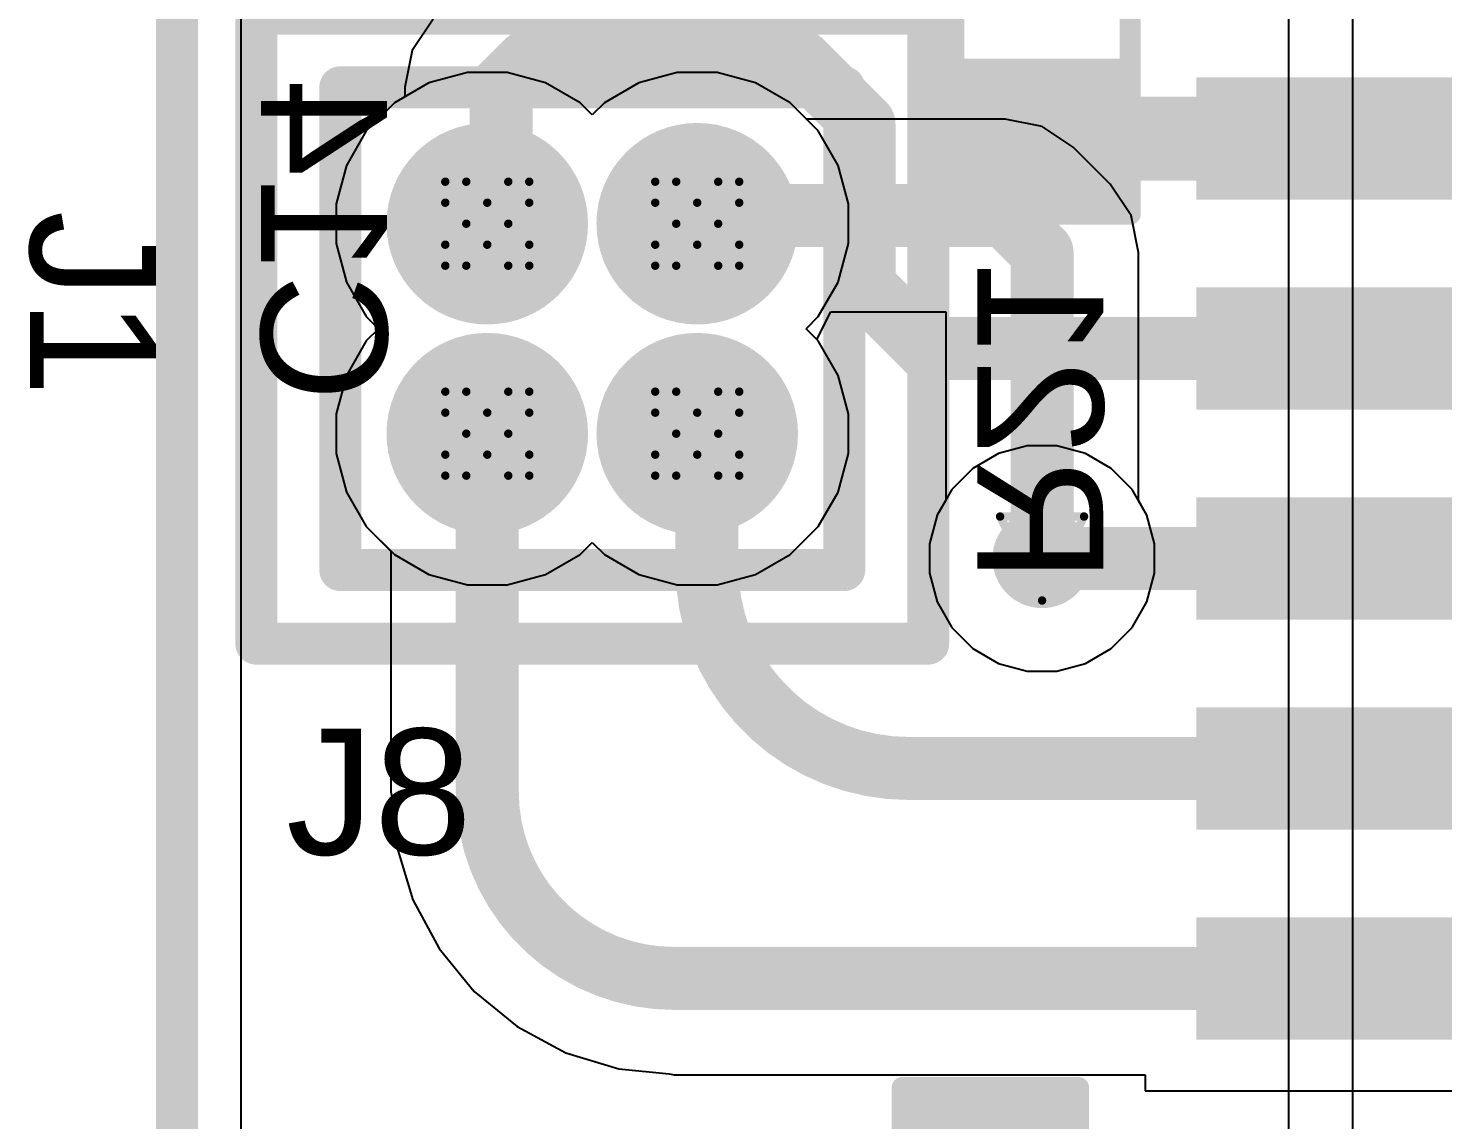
# Model space of a CAD drawing. Header units: inches. Extents: x 0 to 35.2, y -0.7 to 15.9.
# Drawn here: x -0.0354 to 0.3014, y 0.6355 to 0.8954 of the extents above; entities that cross this region are included whole.
import ezdxf

# ---------------------------------------------------------------- set-up
doc = ezdxf.new("R2010")
doc.units = ezdxf.units.IN
doc.header["$MEASUREMENT"] = 0
for name, color, linetype in [('Bottom Layer', 5, 'Continuous'), ('Bottom Overlay', 54, 'Continuous'), ('Bottom Paste', 16, 'Continuous'), ('Bottom Solder', 6, 'Continuous'), ('Dimensions', 6, 'Continuous'), ('Drill Drawing', 1, 'Continuous'), ('GND1', 16, 'Continuous'), ('GND2', 76, 'Continuous'), ('Mechanical 6', 56, 'Continuous'), ('Multi-Layer', 9, 'Continuous'), ('Pad Holes', 156, 'Continuous'), ('Top Layer', 1, 'Continuous'), ('Top Overlay', 2, 'Continuous'), ('Top Solder', 216, 'Continuous'), ('Via Holes', 16, 'Continuous')]:
    doc.layers.add(name, color=color, linetype=linetype)
doc.styles.add('Arial', font='', dxfattribs={"height": 0.2})
doc.styles.get('Arial').set_extended_font_data('Arial')

# ---------------------------------------------------------------- blocks, each defined once
blk = doc.blocks.new('SFMC_102_X1_XX_D___570_2')
at = {"layer": 'Bottom Layer'}
h = blk.add_hatch(color=5, dxfattribs=at)
edge = h.paths.add_edge_path()
edge.add_arc((-0.025, 0.025), 0.021, 0, 360)
h = blk.add_hatch(color=5, dxfattribs=at)
edge = h.paths.add_edge_path()
edge.add_arc((0.025, 0.025), 0.021, 0, 360)
h = blk.add_hatch(color=5, dxfattribs=at)
edge = h.paths.add_edge_path()
edge.add_arc((-0.025, -0.025), 0.021, 0, 360)
h = blk.add_hatch(color=5, dxfattribs=at)
edge = h.paths.add_edge_path()
edge.add_arc((0.025, -0.025), 0.021, 0, 360)
at = {"layer": 'Bottom Solder'}
h = blk.add_hatch(color=6, dxfattribs=at)
edge = h.paths.add_edge_path()
edge.add_arc((-0.025, 0.025), 0.024, 0, 360)
h = blk.add_hatch(color=6, dxfattribs=at)
edge = h.paths.add_edge_path()
edge.add_arc((0.025, 0.025), 0.024, 0, 360)
h = blk.add_hatch(color=6, dxfattribs=at)
edge = h.paths.add_edge_path()
edge.add_arc((-0.025, -0.025), 0.024, 0, 360)
h = blk.add_hatch(color=6, dxfattribs=at)
edge = h.paths.add_edge_path()
edge.add_arc((0.025, -0.025), 0.024, 0, 360)
at = {"layer": 'GND1'}
h = blk.add_hatch(color=16, dxfattribs=at)
edge = h.paths.add_edge_path()
edge.add_arc((-0.025, 0.025), 0.021, 0, 360)
h = blk.add_hatch(color=16, dxfattribs=at)
edge = h.paths.add_edge_path()
edge.add_arc((0.025, 0.025), 0.021, 0, 360)
h = blk.add_hatch(color=16, dxfattribs=at)
edge = h.paths.add_edge_path()
edge.add_arc((-0.025, -0.025), 0.021, 0, 360)
h = blk.add_hatch(color=16, dxfattribs=at)
edge = h.paths.add_edge_path()
edge.add_arc((0.025, -0.025), 0.021, 0, 360)
at = {"layer": 'GND2'}
h = blk.add_hatch(color=76, dxfattribs=at)
edge = h.paths.add_edge_path()
edge.add_arc((-0.025, 0.025), 0.021, 0, 360)
h = blk.add_hatch(color=76, dxfattribs=at)
edge = h.paths.add_edge_path()
edge.add_arc((0.025, 0.025), 0.021, 0, 360)
h = blk.add_hatch(color=76, dxfattribs=at)
edge = h.paths.add_edge_path()
edge.add_arc((-0.025, -0.025), 0.021, 0, 360)
h = blk.add_hatch(color=76, dxfattribs=at)
edge = h.paths.add_edge_path()
edge.add_arc((0.025, -0.025), 0.021, 0, 360)
at = {"layer": 'Multi-Layer'}
h = blk.add_hatch(color=9, dxfattribs=at)
edge = h.paths.add_edge_path()
edge.add_arc((-0.025, 0.025), 0.021, 0, 360)
h = blk.add_hatch(color=9, dxfattribs=at)
edge = h.paths.add_edge_path()
edge.add_arc((0.025, 0.025), 0.021, 0, 360)
h = blk.add_hatch(color=9, dxfattribs=at)
edge = h.paths.add_edge_path()
edge.add_arc((-0.025, -0.025), 0.021, 0, 360)
h = blk.add_hatch(color=9, dxfattribs=at)
edge = h.paths.add_edge_path()
edge.add_arc((0.025, -0.025), 0.021, 0, 360)
at = {"layer": 'Pad Holes'}
h = blk.add_hatch(color=7, dxfattribs=at)
edge = h.paths.add_edge_path()
edge.add_arc((-0.025, 0.025), 0.014, 0, 360)
h = blk.add_hatch(color=7, dxfattribs=at)
edge = h.paths.add_edge_path()
edge.add_arc((0.025, 0.025), 0.014, 0, 360)
h = blk.add_hatch(color=7, dxfattribs=at)
edge = h.paths.add_edge_path()
edge.add_arc((-0.025, -0.025), 0.014, 0, 360)
h = blk.add_hatch(color=7, dxfattribs=at)
edge = h.paths.add_edge_path()
edge.add_arc((0.025, -0.025), 0.014, 0, 360)
at = {"layer": 'Top Layer'}
h = blk.add_hatch(color=1, dxfattribs=at)
edge = h.paths.add_edge_path()
edge.add_arc((-0.025, 0.025), 0.021, 0, 360)
h = blk.add_hatch(color=1, dxfattribs=at)
edge = h.paths.add_edge_path()
edge.add_arc((0.025, 0.025), 0.021, 0, 360)
h = blk.add_hatch(color=1, dxfattribs=at)
edge = h.paths.add_edge_path()
edge.add_arc((-0.025, -0.025), 0.021, 0, 360)
h = blk.add_hatch(color=1, dxfattribs=at)
edge = h.paths.add_edge_path()
edge.add_arc((0.025, -0.025), 0.021, 0, 360)
at = {"layer": 'Top Solder'}
h = blk.add_hatch(color=216, dxfattribs=at)
edge = h.paths.add_edge_path()
edge.add_arc((-0.025, 0.025), 0.024, 0, 360)
h = blk.add_hatch(color=216, dxfattribs=at)
edge = h.paths.add_edge_path()
edge.add_arc((0.025, 0.025), 0.024, 0, 360)
h = blk.add_hatch(color=216, dxfattribs=at)
edge = h.paths.add_edge_path()
edge.add_arc((-0.025, -0.025), 0.024, 0, 360)
h = blk.add_hatch(color=216, dxfattribs=at)
edge = h.paths.add_edge_path()
edge.add_arc((0.025, -0.025), 0.024, 0, 360)
at = {"layer": 'Dimensions', "const_width": 0.01}
for points in [[(0.05748, 0.06), (-0.05748, 0.06)], [(-0.05748, -0.06), (-0.05748, 0.06)], [(0.05748, -0.06), (0.05748, 0.06)], [(0.05748, -0.06), (-0.05748, -0.06)]]:
    blk.add_lwpolyline(points, dxfattribs=at)
at = {"layer": 'Dimensions', "const_width": 0.005}
for points in [[(-0.05998, 0.06, 1), (-0.05498, 0.06, 1)], [(-0.05998, 0.06, 1), (-0.05498, 0.06, 1)], [(0.05498, 0.06, 1), (0.05998, 0.06, 1)], [(0.05498, 0.06, 1), (0.05998, 0.06, 1)], [(-0.05998, -0.06, 1), (-0.05498, -0.06, 1)], [(-0.05998, -0.06, 1), (-0.05498, -0.06, 1)], [(0.05498, -0.06, 1), (0.05998, -0.06, 1)], [(0.05498, -0.06, 1), (0.05998, -0.06, 1)]]:
    blk.add_lwpolyline(points, format="xyb", close=True, dxfattribs=at)
at = {"layer": 'Top Overlay', "const_width": 0.01}
for points in [[(0.075, 0.08), (-0.075, 0.08)], [(-0.075, -0.08), (-0.075, 0.08)], [(0.075, -0.08), (0.075, 0.08)], [(0.075, -0.08), (-0.075, -0.08)]]:
    blk.add_lwpolyline(points, dxfattribs=at)
at = {"layer": 'Top Overlay', "const_width": 0.005}
for points in [[(-0.0775, 0.08, 1), (-0.0725, 0.08, 1)], [(-0.0775, 0.08, 1), (-0.0725, 0.08, 1)], [(0.0725, 0.08, 1), (0.0775, 0.08, 1)], [(0.0725, 0.08, 1), (0.0775, 0.08, 1)], [(-0.0775, -0.08, 1), (-0.0725, -0.08, 1)], [(-0.0775, -0.08, 1), (-0.0725, -0.08, 1)], [(0.0725, -0.08, 1), (0.0775, -0.08, 1)], [(0.0725, -0.08, 1), (0.0775, -0.08, 1)]]:
    blk.add_lwpolyline(points, format="xyb", close=True, dxfattribs=at)
at = {"layer": 'Dimensions', "style": 'Arial'}
blk.add_text('J1', height=0.03, dxfattribs=at).set_placement((-0.0281, -0.13388))
blk = doc.blocks.new('SOIC_16_300____B_22')
at = {"layer": 'Bottom Layer'}
for points in [[(-0.22441, 0.13681), (-0.15945, 0.13681), (-0.15945, 0.11319), (-0.22441, 0.11319)], [(-0.22441, 0.08681), (-0.15945, 0.08681), (-0.15945, 0.06319), (-0.22441, 0.06319)], [(-0.22441, 0.03681), (-0.15945, 0.03681), (-0.15945, 0.01319), (-0.22441, 0.01319)], [(-0.22441, -0.01319), (-0.15945, -0.01319), (-0.15945, -0.03681), (-0.22441, -0.03681)], [(-0.22441, -0.06319), (-0.15945, -0.06319), (-0.15945, -0.08681), (-0.22441, -0.08681)]]:
    blk.add_hatch(color=5, dxfattribs=at).paths.add_polyline_path(points)
at = {"layer": 'Bottom Paste'}
for points in [[(-0.22441, 0.13681), (-0.15945, 0.13681), (-0.15945, 0.11319), (-0.22441, 0.11319)], [(-0.22441, 0.08681), (-0.15945, 0.08681), (-0.15945, 0.06319), (-0.22441, 0.06319)], [(-0.22441, 0.03681), (-0.15945, 0.03681), (-0.15945, 0.01319), (-0.22441, 0.01319)], [(-0.22441, -0.01319), (-0.15945, -0.01319), (-0.15945, -0.03681), (-0.22441, -0.03681)], [(-0.22441, -0.06319), (-0.15945, -0.06319), (-0.15945, -0.08681), (-0.22441, -0.08681)]]:
    blk.add_hatch(color=16, dxfattribs=at).paths.add_polyline_path(points)
at = {"layer": 'Bottom Solder'}
for points in [[(-0.22717, 0.13957), (-0.15669, 0.13957), (-0.15669, 0.11043), (-0.22717, 0.11043)], [(-0.22717, 0.08957), (-0.15669, 0.08957), (-0.15669, 0.06043), (-0.22717, 0.06043)], [(-0.22717, 0.03957), (-0.15669, 0.03957), (-0.15669, 0.01043), (-0.22717, 0.01043)], [(-0.22717, -0.01043), (-0.15669, -0.01043), (-0.15669, -0.03957), (-0.22717, -0.03957)], [(-0.22717, -0.06043), (-0.15669, -0.06043), (-0.15669, -0.08957), (-0.22717, -0.08957)]]:
    blk.add_hatch(color=6, dxfattribs=at).paths.add_polyline_path(points)
blk = doc.blocks.new('R___0603_B_88')
at = {"layer": 'Bottom Layer'}
for points in [[(-0.045, -0.0175), (-0.045, 0.0175), (-0.015, 0.0175), (-0.015, -0.0175)], [(0.015, -0.0175), (0.015, 0.0175), (0.045, 0.0175), (0.045, -0.0175)]]:
    blk.add_hatch(color=5, dxfattribs=at).paths.add_polyline_path(points)
at = {"layer": 'Bottom Paste'}
for points in [[(-0.045, -0.0175), (-0.045, 0.0175), (-0.015, 0.0175), (-0.015, -0.0175)], [(0.015, -0.0175), (0.015, 0.0175), (0.045, 0.0175), (0.045, -0.0175)]]:
    blk.add_hatch(color=16, dxfattribs=at).paths.add_polyline_path(points)
at = {"layer": 'Bottom Solder'}
for points in [[(-0.049, -0.0215), (-0.049, 0.0215), (-0.011, 0.0215), (-0.011, -0.0215)], [(0.011, -0.0215), (0.011, 0.0215), (0.049, 0.0215), (0.049, -0.0215)]]:
    blk.add_hatch(color=6, dxfattribs=at).paths.add_polyline_path(points)
at = {"layer": 'Bottom Overlay', "const_width": 0.005}
for points in [[(-0.048, 0.021), (0.048, 0.021)], [(-0.048, 0.021), (-0.048, -0.021)], [(0.048, 0.021), (0.048, -0.021)], [(0.048, -0.021), (-0.048, -0.021)]]:
    blk.add_lwpolyline(points, dxfattribs=at)
at = {"layer": 'Bottom Overlay', "const_width": 0.0025}
for points in [[(-0.04925, 0.021, 1), (-0.04675, 0.021, 1)], [(-0.04925, 0.021, 1), (-0.04675, 0.021, 1)], [(0.04675, 0.021, 1), (0.04925, 0.021, 1)], [(0.04675, 0.021, 1), (0.04925, 0.021, 1)], [(-0.04925, -0.021, 1), (-0.04675, -0.021, 1)], [(-0.04925, -0.021, 1), (-0.04675, -0.021, 1)], [(0.04675, -0.021, 1), (0.04925, -0.021, 1)], [(0.04675, -0.021, 1), (0.04925, -0.021, 1)]]:
    blk.add_lwpolyline(points, format="xyb", close=True, dxfattribs=at)
blk = doc.blocks.new('C___0603_B_168')
at = {"layer": 'Bottom Layer'}
for points in [[(-0.045, -0.0175), (-0.045, 0.0175), (-0.015, 0.0175), (-0.015, -0.0175)], [(0.015, -0.0175), (0.015, 0.0175), (0.045, 0.0175), (0.045, -0.0175)]]:
    blk.add_hatch(color=5, dxfattribs=at).paths.add_polyline_path(points)
at = {"layer": 'Bottom Paste'}
for points in [[(-0.045, -0.0175), (-0.045, 0.0175), (-0.015, 0.0175), (-0.015, -0.0175)], [(0.015, -0.0175), (0.015, 0.0175), (0.045, 0.0175), (0.045, -0.0175)]]:
    blk.add_hatch(color=16, dxfattribs=at).paths.add_polyline_path(points)
at = {"layer": 'Bottom Solder'}
for points in [[(-0.04736, -0.01986), (-0.04736, 0.01986), (-0.01264, 0.01986), (-0.01264, -0.01986)], [(0.01264, -0.01986), (0.01264, 0.01986), (0.04736, 0.01986), (0.04736, -0.01986)]]:
    blk.add_hatch(color=6, dxfattribs=at).paths.add_polyline_path(points)
at = {"layer": 'Bottom Overlay', "const_width": 0.005}
for points in [[(-0.049, -0.021), (-0.049, 0.021)], [(-0.018, 0.021), (-0.049, 0.021)], [(0.049, 0.021), (0.018, 0.021)], [(0.049, -0.021), (0.049, 0.021)], [(-0.018, -0.021), (-0.049, -0.021)], [(0.049, -0.021), (0.018, -0.021)]]:
    blk.add_lwpolyline(points, dxfattribs=at)
at = {"layer": 'Bottom Overlay', "const_width": 0.0025}
for points in [[(-0.05025, 0.021, 1), (-0.04775, 0.021, 1)], [(-0.05025, 0.021, 1), (-0.04775, 0.021, 1)], [(-0.01925, 0.021, 1), (-0.01675, 0.021, 1)], [(0.01675, 0.021, 1), (0.01925, 0.021, 1)], [(0.04775, 0.021, 1), (0.05025, 0.021, 1)], [(0.04775, 0.021, 1), (0.05025, 0.021, 1)], [(-0.05025, -0.021, 1), (-0.04775, -0.021, 1)], [(-0.05025, -0.021, 1), (-0.04775, -0.021, 1)], [(-0.01925, -0.021, 1), (-0.01675, -0.021, 1)], [(0.01675, -0.021, 1), (0.01925, -0.021, 1)], [(0.04775, -0.021, 1), (0.05025, -0.021, 1)], [(0.04775, -0.021, 1), (0.05025, -0.021, 1)]]:
    blk.add_lwpolyline(points, format="xyb", close=True, dxfattribs=at)

msp = doc.modelspace()

# ---------------------------------------------------------------- hatches: boundary and pattern name
at = {"layer": 'Bottom Layer'}
h = msp.add_hatch(color=5, dxfattribs=at)
edge = h.paths.add_edge_path()
edge.add_arc((0.206, 0.76917), 0.01181, 0, 360)
at = {"layer": 'GND1'}
h = msp.add_hatch(color=16, dxfattribs=at)
edge = h.paths.add_edge_path()
edge.add_arc((0.206, 0.76917), 0.01181, 0, 360)
at = {"layer": 'GND2'}
h = msp.add_hatch(color=76, dxfattribs=at)
edge = h.paths.add_edge_path()
edge.add_arc((0.206, 0.76917), 0.01181, 0, 360)
at = {"layer": 'Top Layer'}
h = msp.add_hatch(color=1, dxfattribs=at)
edge = h.paths.add_edge_path()
edge.add_arc((0.206, 0.76917), 0.01181, 0, 360)
at = {"layer": 'Via Holes'}
h = msp.add_hatch(color=7, dxfattribs=at)
edge = h.paths.add_edge_path()
edge.add_arc((0.206, 0.76917), 0.00591, 0, 360)

# ---------------------------------------------------------------- linework, layer by layer
at = {"layer": 'Bottom Layer'}
for p, q in [((0.01529, 0.54917), (0.01529, 1.35025)), ((0.06098, 0.8976), (0.05601, 0.89015)), ((0.05601, 0.89015), (0.05426, 0.88138)), ((0.05426, 0.88138), (0.05426, 0.87914)), ((0.05177, 0.8777), (0.04507, 0.871)), ((0.05426, 0.87914), (0.05177, 0.8777)), ((0.04507, 0.871), (0.04033, 0.86279)), ((0.04033, 0.86279), (0.03788, 0.85363)), ((0.03788, 0.85363), (0.03788, 0.84416)), ((0.03788, 0.84416), (0.04033, 0.835)), ((0.04033, 0.835), (0.04507, 0.82679)), ((0.04507, 0.82679), (0.04797, 0.8239)), ((0.04797, 0.8239), (0.04507, 0.821)), ((0.04507, 0.821), (0.04033, 0.81279)), ((0.04033, 0.81279), (0.03788, 0.80363)), ((0.03788, 0.80363), (0.03788, 0.79416)), ((0.03788, 0.79416), (0.04033, 0.785)), ((0.04033, 0.785), (0.04507, 0.77679)), ((0.04507, 0.77679), (0.05094, 0.77092)), ((0.05094, 0.77092), (0.05094, 0.71364)), ((0.05094, 0.71364), (0.05117, 0.71248)), ((0.05117, 0.71248), (0.05235, 0.70051)), ((0.05235, 0.70051), (0.05618, 0.68789)), ((0.05618, 0.68789), (0.06239, 0.67626)), ((0.06239, 0.67626), (0.07076, 0.66606)), ((0.07076, 0.66606), (0.08096, 0.65769)), ((0.08096, 0.65769), (0.0926, 0.65147)), ((0.0926, 0.65147), (0.10522, 0.64764)), ((0.10522, 0.64764), (0.11718, 0.64646)), ((0.11718, 0.64646), (0.11835, 0.64623)), ((0.11835, 0.64623), (0.23052, 0.64623)), ((0.23052, 0.64623), (0.23052, 0.64236)), ((0.23052, 0.64236), (0.32548, 0.64236))]:
    msp.add_line(p, q, dxfattribs=at)
for points, const_width in [([(0.0772, 0.88138), (0.08322, 0.8874)], 0.015), ([(0.08322, 0.8874), (0.14879, 0.8874)], 0.015), ([(0.14879, 0.8874), (0.1636, 0.87259)], 0.015), ([(0.0772, 0.85222), (0.0772, 0.88138)], 0.015), ([(0.1636, 0.83405), (0.1636, 0.87259)], 0.015), ([(0.206, 0.86917), (0.278, 0.86917)], 0.02), ([(0.07388, 0.8489), (0.0772, 0.85222)], 0.015), ([(0.1636, 0.83405), (0.17847, 0.81917)], 0.015), ([(0.17847, 0.81917), (0.278, 0.81917)], 0.015), ([(0.07388, 0.71364), (0.07388, 0.8104)], 0.015), ([(0.12388, 0.7989), (0.12618, 0.79659)], 0.015), ([(0.12618, 0.7672), (0.12618, 0.79659)], 0.015), ([(0.206, 0.76917), (0.278, 0.76917)], 0.015), ([(0.1742, 0.71917), (0.278, 0.71917)], 0.015), ([(0.11835, 0.66917), (0.278, 0.66917)], 0.015)]:
    msp.add_lwpolyline(points, dxfattribs=dict(at, const_width=const_width))
for points, const_width in [([(0.07947, 0.8874, 1), (0.08697, 0.8874, 1)], 0.0075), ([(0.07947, 0.8874, 1), (0.08697, 0.8874, 1)], 0.0075), ([(0.14504, 0.8874, 1), (0.15254, 0.8874, 1)], 0.0075), ([(0.14504, 0.8874, 1), (0.15254, 0.8874, 1)], 0.0075), ([(0.07345, 0.88138, 1), (0.08095, 0.88138, 1)], 0.0075), ([(0.07345, 0.88138, 1), (0.08095, 0.88138, 1)], 0.0075), ([(0.15985, 0.87259, 1), (0.16735, 0.87259, 1)], 0.0075), ([(0.15985, 0.87259, 1), (0.16735, 0.87259, 1)], 0.0075), ([(0.201, 0.86917, 1), (0.211, 0.86917, 1)], 0.01), ([(0.273, 0.86917, 1), (0.283, 0.86917, 1)], 0.01), ([(0.07345, 0.85222, 1), (0.08095, 0.85222, 1)], 0.0075), ([(0.07345, 0.85222, 1), (0.08095, 0.85222, 1)], 0.0075), ([(0.07013, 0.8489, 1), (0.07763, 0.8489, 1)], 0.0075), ([(0.15985, 0.83405, 1), (0.16735, 0.83405, 1)], 0.0075), ([(0.15985, 0.83405, 1), (0.16735, 0.83405, 1)], 0.0075), ([(0.17472, 0.81917, 1), (0.18222, 0.81917, 1)], 0.0075), ([(0.17472, 0.81917, 1), (0.18222, 0.81917, 1)], 0.0075), ([(0.27425, 0.81917, 1), (0.28175, 0.81917, 1)], 0.0075), ([(0.07013, 0.8104, 1), (0.07763, 0.8104, 1)], 0.0075), ([(0.12013, 0.7989, 1), (0.12763, 0.7989, 1)], 0.0075), ([(0.12243, 0.79659, 1), (0.12993, 0.79659, 1)], 0.0075), ([(0.12243, 0.79659, 1), (0.12993, 0.79659, 1)], 0.0075), ([(0.20225, 0.76917, 1), (0.20975, 0.76917, 1)], 0.0075), ([(0.27425, 0.76917, 1), (0.28175, 0.76917, 1)], 0.0075), ([(0.12243, 0.7672, 1), (0.12993, 0.7672, 1)], 0.0075), ([(0.12243, 0.7672, 1), (0.12993, 0.7672, 1)], 0.0075), ([(0.17045, 0.71917, 1), (0.17795, 0.71917, 1)], 0.0075), ([(0.17045, 0.71917, 1), (0.17795, 0.71917, 1)], 0.0075), ([(0.27425, 0.71917, 1), (0.28175, 0.71917, 1)], 0.0075), ([(0.07013, 0.71364, 1), (0.07763, 0.71364, 1)], 0.0075), ([(0.07013, 0.71364, 1), (0.07763, 0.71364, 1)], 0.0075), ([(0.1146, 0.66917, 1), (0.1221, 0.66917, 1)], 0.0075), ([(0.1146, 0.66917, 1), (0.1221, 0.66917, 1)], 0.0075), ([(0.27425, 0.66917, 1), (0.28175, 0.66917, 1)], 0.0075)]:
    msp.add_lwpolyline(points, format="xyb", close=True, dxfattribs=dict(at, const_width=const_width))
at = {"layer": 'Bottom Layer', "const_width": 0.015}
for points in [[(0.1742, 0.71917, -0.414214), (0.12618, 0.7672)], [(0.11835, 0.66917, -0.414214), (0.07388, 0.71364)]]:
    msp.add_lwpolyline(points, format="xyb", dxfattribs=at)
at = {"layer": 'Drill Drawing', "const_width": 0.002}
for points in [[(0.06388, 0.8539), (0.06388, 0.8589)], [(0.06388, 0.8589), (0.06888, 0.8589)], [(0.06888, 0.8589), (0.07388, 0.8539)], [(0.07388, 0.8539), (0.07888, 0.8589)], [(0.07888, 0.8589), (0.08388, 0.8589)], [(0.08388, 0.8539), (0.08388, 0.8589)], [(0.11388, 0.8539), (0.11388, 0.8589)], [(0.11388, 0.8589), (0.11888, 0.8589)], [(0.11888, 0.8589), (0.12388, 0.8539)], [(0.12388, 0.8539), (0.12888, 0.8589)], [(0.12888, 0.8589), (0.13388, 0.8589)], [(0.13388, 0.8539), (0.13388, 0.8589)], [(0.06388, 0.8539), (0.06888, 0.8489)], [(0.07888, 0.8489), (0.08388, 0.8539)], [(0.11388, 0.8539), (0.11888, 0.8489)], [(0.12888, 0.8489), (0.13388, 0.8539)], [(0.06388, 0.8439), (0.06888, 0.8489)], [(0.07888, 0.8489), (0.08388, 0.8439)], [(0.11388, 0.8439), (0.11888, 0.8489)], [(0.12888, 0.8489), (0.13388, 0.8439)], [(0.06388, 0.8389), (0.06388, 0.8439)], [(0.06888, 0.8389), (0.07388, 0.8439)], [(0.07388, 0.8439), (0.07888, 0.8389)], [(0.08388, 0.8389), (0.08388, 0.8439)], [(0.11388, 0.8389), (0.11388, 0.8439)], [(0.11888, 0.8389), (0.12388, 0.8439)], [(0.12388, 0.8439), (0.12888, 0.8389)], [(0.13388, 0.8389), (0.13388, 0.8439)], [(0.06388, 0.8389), (0.06888, 0.8389)], [(0.07888, 0.8389), (0.08388, 0.8389)], [(0.11388, 0.8389), (0.11888, 0.8389)], [(0.12888, 0.8389), (0.13388, 0.8389)], [(0.06388, 0.8039), (0.06388, 0.8089)], [(0.06388, 0.8089), (0.06888, 0.8089)], [(0.06888, 0.8089), (0.07388, 0.8039)], [(0.07388, 0.8039), (0.07888, 0.8089)], [(0.07888, 0.8089), (0.08388, 0.8089)], [(0.08388, 0.8039), (0.08388, 0.8089)], [(0.11388, 0.8039), (0.11388, 0.8089)], [(0.11388, 0.8089), (0.11888, 0.8089)], [(0.11888, 0.8089), (0.12388, 0.8039)], [(0.12388, 0.8039), (0.12888, 0.8089)], [(0.12888, 0.8089), (0.13388, 0.8089)], [(0.13388, 0.8039), (0.13388, 0.8089)], [(0.06388, 0.8039), (0.06888, 0.7989)], [(0.07888, 0.7989), (0.08388, 0.8039)], [(0.11388, 0.8039), (0.11888, 0.7989)], [(0.12888, 0.7989), (0.13388, 0.8039)], [(0.06388, 0.7939), (0.06888, 0.7989)], [(0.07888, 0.7989), (0.08388, 0.7939)], [(0.11388, 0.7939), (0.11888, 0.7989)], [(0.12888, 0.7989), (0.13388, 0.7939)], [(0.06388, 0.7889), (0.06388, 0.7939)], [(0.06888, 0.7889), (0.07388, 0.7939)], [(0.07388, 0.7939), (0.07888, 0.7889)], [(0.08388, 0.7889), (0.08388, 0.7939)], [(0.11388, 0.7889), (0.11388, 0.7939)], [(0.11888, 0.7889), (0.12388, 0.7939)], [(0.12388, 0.7939), (0.12888, 0.7889)], [(0.13388, 0.7889), (0.13388, 0.7939)], [(0.06388, 0.7889), (0.06888, 0.7889)], [(0.07888, 0.7889), (0.08388, 0.7889)], [(0.11388, 0.7889), (0.11888, 0.7889)], [(0.12888, 0.7889), (0.13388, 0.7889)], [(0.196, 0.77917), (0.216, 0.77917)], [(0.196, 0.77917), (0.206, 0.75917)], [(0.206, 0.75917), (0.216, 0.77917)]]:
    msp.add_lwpolyline(points, dxfattribs=at)
at = {"layer": 'Drill Drawing', "const_width": 0.001}
for points in [[(0.06338, 0.8589, 1), (0.06438, 0.8589, 1)], [(0.06338, 0.8589, 1), (0.06438, 0.8589, 1)], [(0.06838, 0.8589, 1), (0.06938, 0.8589, 1)], [(0.06838, 0.8589, 1), (0.06938, 0.8589, 1)], [(0.07838, 0.8589, 1), (0.07938, 0.8589, 1)], [(0.07838, 0.8589, 1), (0.07938, 0.8589, 1)], [(0.08338, 0.8589, 1), (0.08438, 0.8589, 1)], [(0.08338, 0.8589, 1), (0.08438, 0.8589, 1)], [(0.11338, 0.8589, 1), (0.11438, 0.8589, 1)], [(0.11338, 0.8589, 1), (0.11438, 0.8589, 1)], [(0.11838, 0.8589, 1), (0.11938, 0.8589, 1)], [(0.11838, 0.8589, 1), (0.11938, 0.8589, 1)], [(0.12838, 0.8589, 1), (0.12938, 0.8589, 1)], [(0.12838, 0.8589, 1), (0.12938, 0.8589, 1)], [(0.13338, 0.8589, 1), (0.13438, 0.8589, 1)], [(0.13338, 0.8589, 1), (0.13438, 0.8589, 1)], [(0.06338, 0.8539, 1), (0.06438, 0.8539, 1)], [(0.06338, 0.8539, 1), (0.06438, 0.8539, 1)], [(0.07338, 0.8539, 1), (0.07438, 0.8539, 1)], [(0.07338, 0.8539, 1), (0.07438, 0.8539, 1)], [(0.08338, 0.8539, 1), (0.08438, 0.8539, 1)], [(0.08338, 0.8539, 1), (0.08438, 0.8539, 1)], [(0.11338, 0.8539, 1), (0.11438, 0.8539, 1)], [(0.11338, 0.8539, 1), (0.11438, 0.8539, 1)], [(0.12338, 0.8539, 1), (0.12438, 0.8539, 1)], [(0.12338, 0.8539, 1), (0.12438, 0.8539, 1)], [(0.13338, 0.8539, 1), (0.13438, 0.8539, 1)], [(0.13338, 0.8539, 1), (0.13438, 0.8539, 1)], [(0.06838, 0.8489, 1), (0.06938, 0.8489, 1)], [(0.06838, 0.8489, 1), (0.06938, 0.8489, 1)], [(0.07838, 0.8489, 1), (0.07938, 0.8489, 1)], [(0.07838, 0.8489, 1), (0.07938, 0.8489, 1)], [(0.11838, 0.8489, 1), (0.11938, 0.8489, 1)], [(0.11838, 0.8489, 1), (0.11938, 0.8489, 1)], [(0.12838, 0.8489, 1), (0.12938, 0.8489, 1)], [(0.12838, 0.8489, 1), (0.12938, 0.8489, 1)], [(0.06338, 0.8439, 1), (0.06438, 0.8439, 1)], [(0.06338, 0.8439, 1), (0.06438, 0.8439, 1)], [(0.07338, 0.8439, 1), (0.07438, 0.8439, 1)], [(0.07338, 0.8439, 1), (0.07438, 0.8439, 1)], [(0.08338, 0.8439, 1), (0.08438, 0.8439, 1)], [(0.08338, 0.8439, 1), (0.08438, 0.8439, 1)], [(0.11338, 0.8439, 1), (0.11438, 0.8439, 1)], [(0.11338, 0.8439, 1), (0.11438, 0.8439, 1)], [(0.12338, 0.8439, 1), (0.12438, 0.8439, 1)], [(0.12338, 0.8439, 1), (0.12438, 0.8439, 1)], [(0.13338, 0.8439, 1), (0.13438, 0.8439, 1)], [(0.13338, 0.8439, 1), (0.13438, 0.8439, 1)], [(0.06338, 0.8389, 1), (0.06438, 0.8389, 1)], [(0.06338, 0.8389, 1), (0.06438, 0.8389, 1)], [(0.06838, 0.8389, 1), (0.06938, 0.8389, 1)], [(0.06838, 0.8389, 1), (0.06938, 0.8389, 1)], [(0.07838, 0.8389, 1), (0.07938, 0.8389, 1)], [(0.07838, 0.8389, 1), (0.07938, 0.8389, 1)], [(0.08338, 0.8389, 1), (0.08438, 0.8389, 1)], [(0.08338, 0.8389, 1), (0.08438, 0.8389, 1)], [(0.11338, 0.8389, 1), (0.11438, 0.8389, 1)], [(0.11338, 0.8389, 1), (0.11438, 0.8389, 1)], [(0.11838, 0.8389, 1), (0.11938, 0.8389, 1)], [(0.11838, 0.8389, 1), (0.11938, 0.8389, 1)], [(0.12838, 0.8389, 1), (0.12938, 0.8389, 1)], [(0.12838, 0.8389, 1), (0.12938, 0.8389, 1)], [(0.13338, 0.8389, 1), (0.13438, 0.8389, 1)], [(0.13338, 0.8389, 1), (0.13438, 0.8389, 1)], [(0.06338, 0.8089, 1), (0.06438, 0.8089, 1)], [(0.06338, 0.8089, 1), (0.06438, 0.8089, 1)], [(0.06838, 0.8089, 1), (0.06938, 0.8089, 1)], [(0.06838, 0.8089, 1), (0.06938, 0.8089, 1)], [(0.07838, 0.8089, 1), (0.07938, 0.8089, 1)], [(0.07838, 0.8089, 1), (0.07938, 0.8089, 1)], [(0.08338, 0.8089, 1), (0.08438, 0.8089, 1)], [(0.08338, 0.8089, 1), (0.08438, 0.8089, 1)], [(0.11338, 0.8089, 1), (0.11438, 0.8089, 1)], [(0.11338, 0.8089, 1), (0.11438, 0.8089, 1)], [(0.11838, 0.8089, 1), (0.11938, 0.8089, 1)], [(0.11838, 0.8089, 1), (0.11938, 0.8089, 1)], [(0.12838, 0.8089, 1), (0.12938, 0.8089, 1)], [(0.12838, 0.8089, 1), (0.12938, 0.8089, 1)], [(0.13338, 0.8089, 1), (0.13438, 0.8089, 1)], [(0.13338, 0.8089, 1), (0.13438, 0.8089, 1)], [(0.06338, 0.8039, 1), (0.06438, 0.8039, 1)], [(0.06338, 0.8039, 1), (0.06438, 0.8039, 1)], [(0.07338, 0.8039, 1), (0.07438, 0.8039, 1)], [(0.07338, 0.8039, 1), (0.07438, 0.8039, 1)], [(0.08338, 0.8039, 1), (0.08438, 0.8039, 1)], [(0.08338, 0.8039, 1), (0.08438, 0.8039, 1)], [(0.11338, 0.8039, 1), (0.11438, 0.8039, 1)], [(0.11338, 0.8039, 1), (0.11438, 0.8039, 1)], [(0.12338, 0.8039, 1), (0.12438, 0.8039, 1)], [(0.12338, 0.8039, 1), (0.12438, 0.8039, 1)], [(0.13338, 0.8039, 1), (0.13438, 0.8039, 1)], [(0.13338, 0.8039, 1), (0.13438, 0.8039, 1)], [(0.06838, 0.7989, 1), (0.06938, 0.7989, 1)], [(0.06838, 0.7989, 1), (0.06938, 0.7989, 1)], [(0.07838, 0.7989, 1), (0.07938, 0.7989, 1)], [(0.07838, 0.7989, 1), (0.07938, 0.7989, 1)], [(0.11838, 0.7989, 1), (0.11938, 0.7989, 1)], [(0.11838, 0.7989, 1), (0.11938, 0.7989, 1)], [(0.12838, 0.7989, 1), (0.12938, 0.7989, 1)], [(0.12838, 0.7989, 1), (0.12938, 0.7989, 1)], [(0.06338, 0.7939, 1), (0.06438, 0.7939, 1)], [(0.06338, 0.7939, 1), (0.06438, 0.7939, 1)], [(0.07338, 0.7939, 1), (0.07438, 0.7939, 1)], [(0.07338, 0.7939, 1), (0.07438, 0.7939, 1)], [(0.08338, 0.7939, 1), (0.08438, 0.7939, 1)], [(0.08338, 0.7939, 1), (0.08438, 0.7939, 1)], [(0.11338, 0.7939, 1), (0.11438, 0.7939, 1)], [(0.11338, 0.7939, 1), (0.11438, 0.7939, 1)], [(0.12338, 0.7939, 1), (0.12438, 0.7939, 1)], [(0.12338, 0.7939, 1), (0.12438, 0.7939, 1)], [(0.13338, 0.7939, 1), (0.13438, 0.7939, 1)], [(0.13338, 0.7939, 1), (0.13438, 0.7939, 1)], [(0.06338, 0.7889, 1), (0.06438, 0.7889, 1)], [(0.06338, 0.7889, 1), (0.06438, 0.7889, 1)], [(0.06838, 0.7889, 1), (0.06938, 0.7889, 1)], [(0.06838, 0.7889, 1), (0.06938, 0.7889, 1)], [(0.07838, 0.7889, 1), (0.07938, 0.7889, 1)], [(0.07838, 0.7889, 1), (0.07938, 0.7889, 1)], [(0.08338, 0.7889, 1), (0.08438, 0.7889, 1)], [(0.08338, 0.7889, 1), (0.08438, 0.7889, 1)], [(0.11338, 0.7889, 1), (0.11438, 0.7889, 1)], [(0.11338, 0.7889, 1), (0.11438, 0.7889, 1)], [(0.11838, 0.7889, 1), (0.11938, 0.7889, 1)], [(0.11838, 0.7889, 1), (0.11938, 0.7889, 1)], [(0.12838, 0.7889, 1), (0.12938, 0.7889, 1)], [(0.12838, 0.7889, 1), (0.12938, 0.7889, 1)], [(0.13338, 0.7889, 1), (0.13438, 0.7889, 1)], [(0.13338, 0.7889, 1), (0.13438, 0.7889, 1)], [(0.1955, 0.77917, 1), (0.1965, 0.77917, 1)], [(0.1955, 0.77917, 1), (0.1965, 0.77917, 1)], [(0.2155, 0.77917, 1), (0.2165, 0.77917, 1)], [(0.2155, 0.77917, 1), (0.2165, 0.77917, 1)], [(0.2055, 0.75917, 1), (0.2065, 0.75917, 1)], [(0.2055, 0.75917, 1), (0.2065, 0.75917, 1)]]:
    msp.add_lwpolyline(points, format="xyb", close=True, dxfattribs=at)
at = {"layer": 'GND1'}
for p, q in [((0.01529, 0.01529), (0.01529, 1.25707)), ((0.06914, 0.8849), (0.05998, 0.88244)), ((0.07862, 0.8849), (0.06914, 0.8849)), ((0.08777, 0.88244), (0.07862, 0.8849)), ((0.11914, 0.8849), (0.10998, 0.88244)), ((0.12862, 0.8849), (0.11914, 0.8849)), ((0.13777, 0.88244), (0.12862, 0.8849)), ((0.05998, 0.88244), (0.05177, 0.8777)), ((0.09598, 0.8777), (0.08777, 0.88244)), ((0.10998, 0.88244), (0.10177, 0.8777)), ((0.14598, 0.8777), (0.13777, 0.88244)), ((0.05177, 0.8777), (0.04507, 0.871)), ((0.09888, 0.87481), (0.09598, 0.8777)), ((0.10177, 0.8777), (0.09888, 0.87481)), ((0.15268, 0.871), (0.14598, 0.8777)), ((0.04507, 0.871), (0.04033, 0.86279)), ((0.15742, 0.86279), (0.15268, 0.871)), ((0.04033, 0.86279), (0.03788, 0.85363)), ((0.15988, 0.85363), (0.15742, 0.86279)), ((0.03788, 0.85363), (0.03788, 0.84416)), ((0.15988, 0.84416), (0.15988, 0.85363)), ((0.03788, 0.84416), (0.04033, 0.835)), ((0.15742, 0.835), (0.15988, 0.84416)), ((0.04033, 0.835), (0.04507, 0.82679)), ((0.15268, 0.82679), (0.15742, 0.835)), ((0.04507, 0.82679), (0.04797, 0.8239)), ((0.14979, 0.8239), (0.15268, 0.82679)), ((0.04797, 0.8239), (0.04507, 0.821)), ((0.15268, 0.821), (0.14979, 0.8239)), ((0.04507, 0.821), (0.04033, 0.81279)), ((0.15742, 0.81279), (0.15268, 0.821)), ((0.04033, 0.81279), (0.03788, 0.80363)), ((0.15988, 0.80363), (0.15742, 0.81279)), ((0.03788, 0.80363), (0.03788, 0.79416)), ((0.15988, 0.79416), (0.15988, 0.80363)), ((0.20247, 0.79598), (0.19565, 0.79416)), ((0.20953, 0.79598), (0.20247, 0.79598)), ((0.21635, 0.79416), (0.20953, 0.79598)), ((0.03788, 0.79416), (0.04033, 0.785)), ((0.15742, 0.785), (0.15988, 0.79416)), ((0.19565, 0.79416), (0.18954, 0.79063)), ((0.22246, 0.79063), (0.21635, 0.79416)), ((0.18954, 0.79063), (0.18455, 0.78564)), ((0.22745, 0.78564), (0.22246, 0.79063)), ((0.04033, 0.785), (0.04507, 0.77679)), ((0.15268, 0.77679), (0.15742, 0.785)), ((0.18455, 0.78564), (0.18102, 0.77952)), ((0.23098, 0.77952), (0.22745, 0.78564)), ((0.18102, 0.77952), (0.17919, 0.7727)), ((0.23281, 0.7727), (0.23098, 0.77952)), ((0.04507, 0.77679), (0.05177, 0.77009)), ((0.14598, 0.77009), (0.15268, 0.77679)), ((0.09598, 0.77009), (0.09888, 0.77298)), ((0.09888, 0.77298), (0.10177, 0.77009)), ((0.17919, 0.7727), (0.17919, 0.76564)), ((0.23281, 0.76564), (0.23281, 0.7727)), ((0.05177, 0.77009), (0.05998, 0.76535)), ((0.08777, 0.76535), (0.09598, 0.77009)), ((0.10177, 0.77009), (0.10998, 0.76535)), ((0.13777, 0.76535), (0.14598, 0.77009)), ((0.05998, 0.76535), (0.06914, 0.7629)), ((0.07862, 0.7629), (0.08777, 0.76535)), ((0.10998, 0.76535), (0.11914, 0.7629)), ((0.12862, 0.7629), (0.13777, 0.76535)), ((0.17919, 0.76564), (0.18102, 0.75882)), ((0.23098, 0.75882), (0.23281, 0.76564)), ((0.06914, 0.7629), (0.07862, 0.7629)), ((0.11914, 0.7629), (0.12862, 0.7629)), ((0.18102, 0.75882), (0.18455, 0.75271)), ((0.22745, 0.75271), (0.23098, 0.75882)), ((0.18455, 0.75271), (0.18954, 0.74772)), ((0.22246, 0.74772), (0.22745, 0.75271)), ((0.18954, 0.74772), (0.19565, 0.74419)), ((0.21635, 0.74419), (0.22246, 0.74772)), ((0.19565, 0.74419), (0.20247, 0.74236)), ((0.20247, 0.74236), (0.20953, 0.74236)), ((0.20953, 0.74236), (0.21635, 0.74419))]:
    msp.add_line(p, q, dxfattribs=at)
at = {"layer": 'GND2'}
for p, q in [((0.01529, 0.01529), (0.01529, 1.2934)), ((0.26471, 1.182), (0.26471, 0.49721)), ((0.28, 0.49721), (0.28, 1.182)), ((0.06914, 0.8849), (0.05998, 0.88244)), ((0.07862, 0.8849), (0.06914, 0.8849)), ((0.08777, 0.88244), (0.07862, 0.8849)), ((0.11914, 0.8849), (0.10998, 0.88244)), ((0.12862, 0.8849), (0.11914, 0.8849)), ((0.13777, 0.88244), (0.12862, 0.8849)), ((0.05998, 0.88244), (0.05177, 0.8777)), ((0.09598, 0.8777), (0.08777, 0.88244)), ((0.10998, 0.88244), (0.10177, 0.8777)), ((0.14598, 0.8777), (0.13777, 0.88244)), ((0.05177, 0.8777), (0.04507, 0.871)), ((0.09888, 0.87481), (0.09598, 0.8777)), ((0.10177, 0.8777), (0.09888, 0.87481)), ((0.15268, 0.871), (0.14598, 0.8777)), ((0.04507, 0.871), (0.04033, 0.86279)), ((0.15742, 0.86279), (0.15268, 0.871)), ((0.04033, 0.86279), (0.03788, 0.85363)), ((0.15988, 0.85363), (0.15742, 0.86279)), ((0.03788, 0.85363), (0.03788, 0.84416)), ((0.15988, 0.84416), (0.15988, 0.85363)), ((0.03788, 0.84416), (0.04033, 0.835)), ((0.15742, 0.835), (0.15988, 0.84416)), ((0.04033, 0.835), (0.04507, 0.82679)), ((0.15268, 0.82679), (0.15742, 0.835)), ((0.04507, 0.82679), (0.04797, 0.8239)), ((0.14979, 0.8239), (0.15268, 0.82679)), ((0.04797, 0.8239), (0.04507, 0.821)), ((0.15268, 0.821), (0.14979, 0.8239)), ((0.04507, 0.821), (0.04033, 0.81279)), ((0.15742, 0.81279), (0.15268, 0.821)), ((0.04033, 0.81279), (0.03788, 0.80363)), ((0.15988, 0.80363), (0.15742, 0.81279)), ((0.03788, 0.80363), (0.03788, 0.79416)), ((0.15988, 0.79416), (0.15988, 0.80363)), ((0.20247, 0.79598), (0.19565, 0.79416)), ((0.20953, 0.79598), (0.20247, 0.79598)), ((0.21635, 0.79416), (0.20953, 0.79598)), ((0.03788, 0.79416), (0.04033, 0.785)), ((0.15742, 0.785), (0.15988, 0.79416)), ((0.19565, 0.79416), (0.18954, 0.79063)), ((0.22246, 0.79063), (0.21635, 0.79416)), ((0.18954, 0.79063), (0.18455, 0.78564)), ((0.22745, 0.78564), (0.22246, 0.79063)), ((0.04033, 0.785), (0.04507, 0.77679)), ((0.15268, 0.77679), (0.15742, 0.785)), ((0.18455, 0.78564), (0.18102, 0.77952)), ((0.23098, 0.77952), (0.22745, 0.78564)), ((0.18102, 0.77952), (0.17919, 0.7727)), ((0.23281, 0.7727), (0.23098, 0.77952)), ((0.04507, 0.77679), (0.05177, 0.77009)), ((0.14598, 0.77009), (0.15268, 0.77679)), ((0.09598, 0.77009), (0.09888, 0.77298)), ((0.09888, 0.77298), (0.10177, 0.77009)), ((0.17919, 0.7727), (0.17919, 0.76564)), ((0.23281, 0.76564), (0.23281, 0.7727)), ((0.05177, 0.77009), (0.05998, 0.76535)), ((0.08777, 0.76535), (0.09598, 0.77009)), ((0.10177, 0.77009), (0.10998, 0.76535)), ((0.13777, 0.76535), (0.14598, 0.77009)), ((0.05998, 0.76535), (0.06914, 0.7629)), ((0.07862, 0.7629), (0.08777, 0.76535)), ((0.10998, 0.76535), (0.11914, 0.7629)), ((0.12862, 0.7629), (0.13777, 0.76535)), ((0.17919, 0.76564), (0.18102, 0.75882)), ((0.23098, 0.75882), (0.23281, 0.76564)), ((0.06914, 0.7629), (0.07862, 0.7629)), ((0.11914, 0.7629), (0.12862, 0.7629)), ((0.18102, 0.75882), (0.18455, 0.75271)), ((0.22745, 0.75271), (0.23098, 0.75882)), ((0.18455, 0.75271), (0.18954, 0.74772)), ((0.22246, 0.74772), (0.22745, 0.75271)), ((0.18954, 0.74772), (0.19565, 0.74419)), ((0.21635, 0.74419), (0.22246, 0.74772)), ((0.19565, 0.74419), (0.20247, 0.74236)), ((0.20247, 0.74236), (0.20953, 0.74236)), ((0.20953, 0.74236), (0.21635, 0.74419))]:
    msp.add_line(p, q, dxfattribs=at)
at = {"layer": 'Mechanical 6', "const_width": 0.01}
msp.add_lwpolyline([(0, 0), (0, 3.2874)], dxfattribs=at)
at = {"layer": 'Top Layer'}
for p, q in [((0.01529, 0.01529), (0.01529, 1.25121)), ((0.06914, 0.8849), (0.05998, 0.88244)), ((0.07862, 0.8849), (0.06914, 0.8849)), ((0.08777, 0.88244), (0.07862, 0.8849)), ((0.11914, 0.8849), (0.10998, 0.88244)), ((0.12862, 0.8849), (0.11914, 0.8849)), ((0.13777, 0.88244), (0.12862, 0.8849)), ((0.05998, 0.88244), (0.05177, 0.8777)), ((0.09598, 0.8777), (0.08777, 0.88244)), ((0.10998, 0.88244), (0.10177, 0.8777)), ((0.14598, 0.8777), (0.13777, 0.88244)), ((0.05177, 0.8777), (0.04507, 0.871)), ((0.09888, 0.87481), (0.09598, 0.8777)), ((0.10177, 0.8777), (0.09888, 0.87481)), ((0.14988, 0.87381), (0.14598, 0.8777)), ((0.19721, 0.87381), (0.14988, 0.87381)), ((0.20599, 0.87206), (0.19721, 0.87381)), ((0.04507, 0.871), (0.04033, 0.86279)), ((0.21343, 0.86709), (0.20599, 0.87206)), ((0.22222, 0.8583), (0.21343, 0.86709)), ((0.04033, 0.86279), (0.03788, 0.85363)), ((0.22719, 0.85086), (0.22222, 0.8583)), ((0.03788, 0.85363), (0.03788, 0.84416)), ((0.22894, 0.84208), (0.22719, 0.85086)), ((0.03788, 0.84416), (0.04033, 0.835)), ((0.22894, 0.78306), (0.22894, 0.84208)), ((0.04033, 0.835), (0.04507, 0.82679)), ((0.04507, 0.82679), (0.04797, 0.8239)), ((0.15234, 0.82134), (0.15566, 0.82793)), ((0.15566, 0.82793), (0.18306, 0.82793)), ((0.18306, 0.82793), (0.18306, 0.78306)), ((0.04797, 0.8239), (0.04507, 0.821)), ((0.04507, 0.821), (0.04033, 0.81279)), ((0.15268, 0.821), (0.15234, 0.82134)), ((0.15742, 0.81279), (0.15268, 0.821)), ((0.04033, 0.81279), (0.03788, 0.80363)), ((0.15988, 0.80363), (0.15742, 0.81279)), ((0.03788, 0.80363), (0.03788, 0.79416)), ((0.15988, 0.79416), (0.15988, 0.80363)), ((0.03788, 0.79416), (0.04033, 0.785)), ((0.15742, 0.785), (0.15988, 0.79416)), ((0.04033, 0.785), (0.04507, 0.77679)), ((0.15268, 0.77679), (0.15742, 0.785)), ((0.18306, 0.78306), (0.18102, 0.77952)), ((0.23098, 0.77952), (0.22894, 0.78306)), ((0.18102, 0.77952), (0.17919, 0.7727)), ((0.23281, 0.7727), (0.23098, 0.77952)), ((0.04507, 0.77679), (0.05177, 0.77009)), ((0.14598, 0.77009), (0.15268, 0.77679)), ((0.09598, 0.77009), (0.09888, 0.77298)), ((0.09888, 0.77298), (0.10177, 0.77009)), ((0.17919, 0.7727), (0.17919, 0.76564)), ((0.23281, 0.76564), (0.23281, 0.7727)), ((0.05177, 0.77009), (0.05998, 0.76535)), ((0.08777, 0.76535), (0.09598, 0.77009)), ((0.10177, 0.77009), (0.10998, 0.76535)), ((0.13777, 0.76535), (0.14598, 0.77009)), ((0.05998, 0.76535), (0.06914, 0.7629)), ((0.07862, 0.7629), (0.08777, 0.76535)), ((0.10998, 0.76535), (0.11914, 0.7629)), ((0.12862, 0.7629), (0.13777, 0.76535)), ((0.17919, 0.76564), (0.18102, 0.75882)), ((0.23098, 0.75882), (0.23281, 0.76564)), ((0.06914, 0.7629), (0.07862, 0.7629)), ((0.11914, 0.7629), (0.12862, 0.7629)), ((0.18102, 0.75882), (0.18455, 0.75271)), ((0.22745, 0.75271), (0.23098, 0.75882)), ((0.18455, 0.75271), (0.18954, 0.74772)), ((0.22246, 0.74772), (0.22745, 0.75271)), ((0.18954, 0.74772), (0.19565, 0.74419)), ((0.21635, 0.74419), (0.22246, 0.74772)), ((0.19565, 0.74419), (0.20247, 0.74236)), ((0.20247, 0.74236), (0.20953, 0.74236)), ((0.20953, 0.74236), (0.21635, 0.74419))]:
    msp.add_line(p, q, dxfattribs=at)
at = {"layer": 'Top Layer', "const_width": 0.015}
for points in [[(0.12696, 0.85087), (0.19721, 0.85087)], [(0.19721, 0.85087), (0.206, 0.84208)], [(0.206, 0.76917), (0.206, 0.84208)]]:
    msp.add_lwpolyline(points, dxfattribs=at)
at = {"layer": 'Top Layer', "const_width": 0.0075}
for points in [[(0.12321, 0.85087, 1), (0.13071, 0.85087, 1)], [(0.19346, 0.85087, 1), (0.20096, 0.85087, 1)], [(0.19346, 0.85087, 1), (0.20096, 0.85087, 1)], [(0.20225, 0.84208, 1), (0.20975, 0.84208, 1)], [(0.20225, 0.84208, 1), (0.20975, 0.84208, 1)], [(0.20225, 0.76917, 1), (0.20975, 0.76917, 1)]]:
    msp.add_lwpolyline(points, format="xyb", close=True, dxfattribs=at)

# ---------------------------------------------------------------- block references
msp.add_blockref('SOIC_16_300____B_22', (0.46993, 0.74417))
for name, p, rotation in [('R___0603_B_88', (0.206, 0.89917), 90), ('SFMC_102_X1_XX_D___570_2', (0.09888, 0.8239), 270), ('C___0603_B_168', (0.19369, 0.59417), 270)]:
    msp.add_blockref(name, p, dxfattribs=dict(rotation=rotation))

# ---------------------------------------------------------------- texts
at = {"layer": 'Bottom Overlay', "style": 'Arial', "text_generation_flag": 2}
for s, p in [('C14', (0.02, 0.80651)), ('R21', (0.19056, 0.76332))]:
    msp.add_text(s, height=0.03, rotation=270, dxfattribs=at).set_placement(p)
at = {"layer": 'Top Overlay', "style": 'Arial'}
msp.add_text('J8', height=0.03, dxfattribs=at).set_placement((0.02595, 0.69865))

doc.saveas('drawing.dxf')
